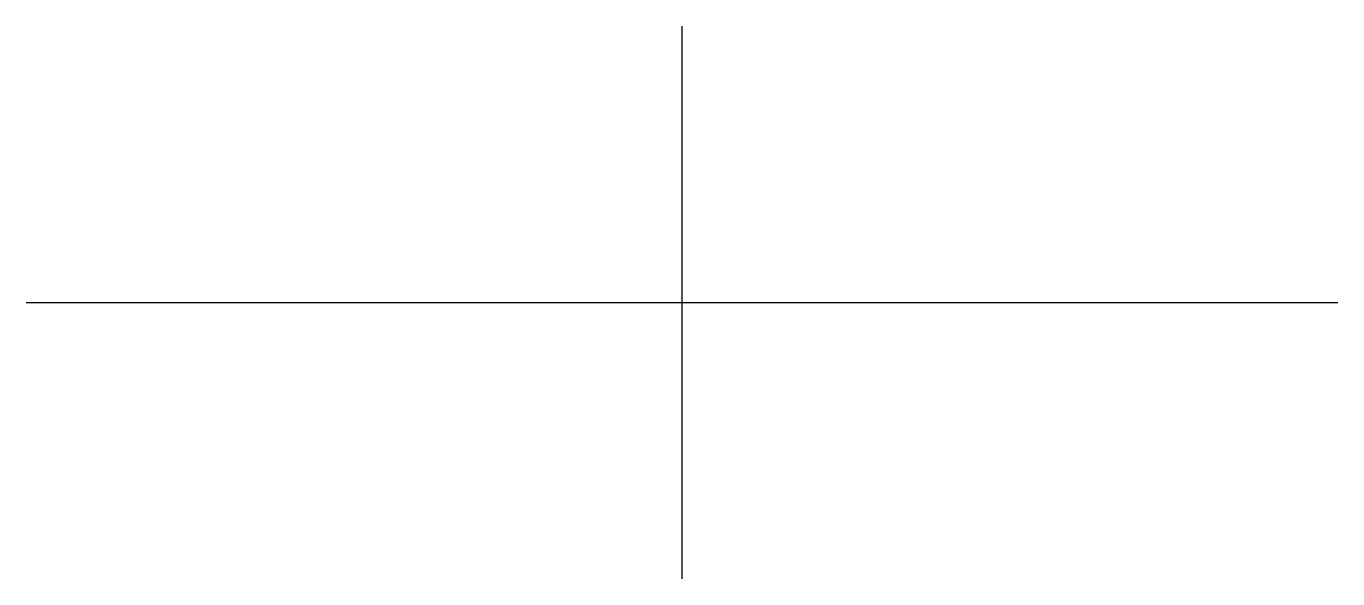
# Model space of a CAD drawing. Header units: millimetres. Extents: x 356 to 736, y -617 to -457.
import ezdxf

# ---------------------------------------------------------------- set-up
doc = ezdxf.new("R2010")
doc.units = ezdxf.units.MM
doc.layers.add('projekt', color=80, linetype='Continuous')

msp = doc.modelspace()

# ---------------------------------------------------------------- linework, layer by layer
at = {"layer": 'projekt'}
for p, q in [((546.22, -616.84, 382.1), (546.22, -456.84, 382.1)), ((356.22, -536.84, 382.1), (736.22, -536.84, 382.1))]:
    msp.add_line(p, q, dxfattribs=at)

doc.saveas('drawing.dxf')
